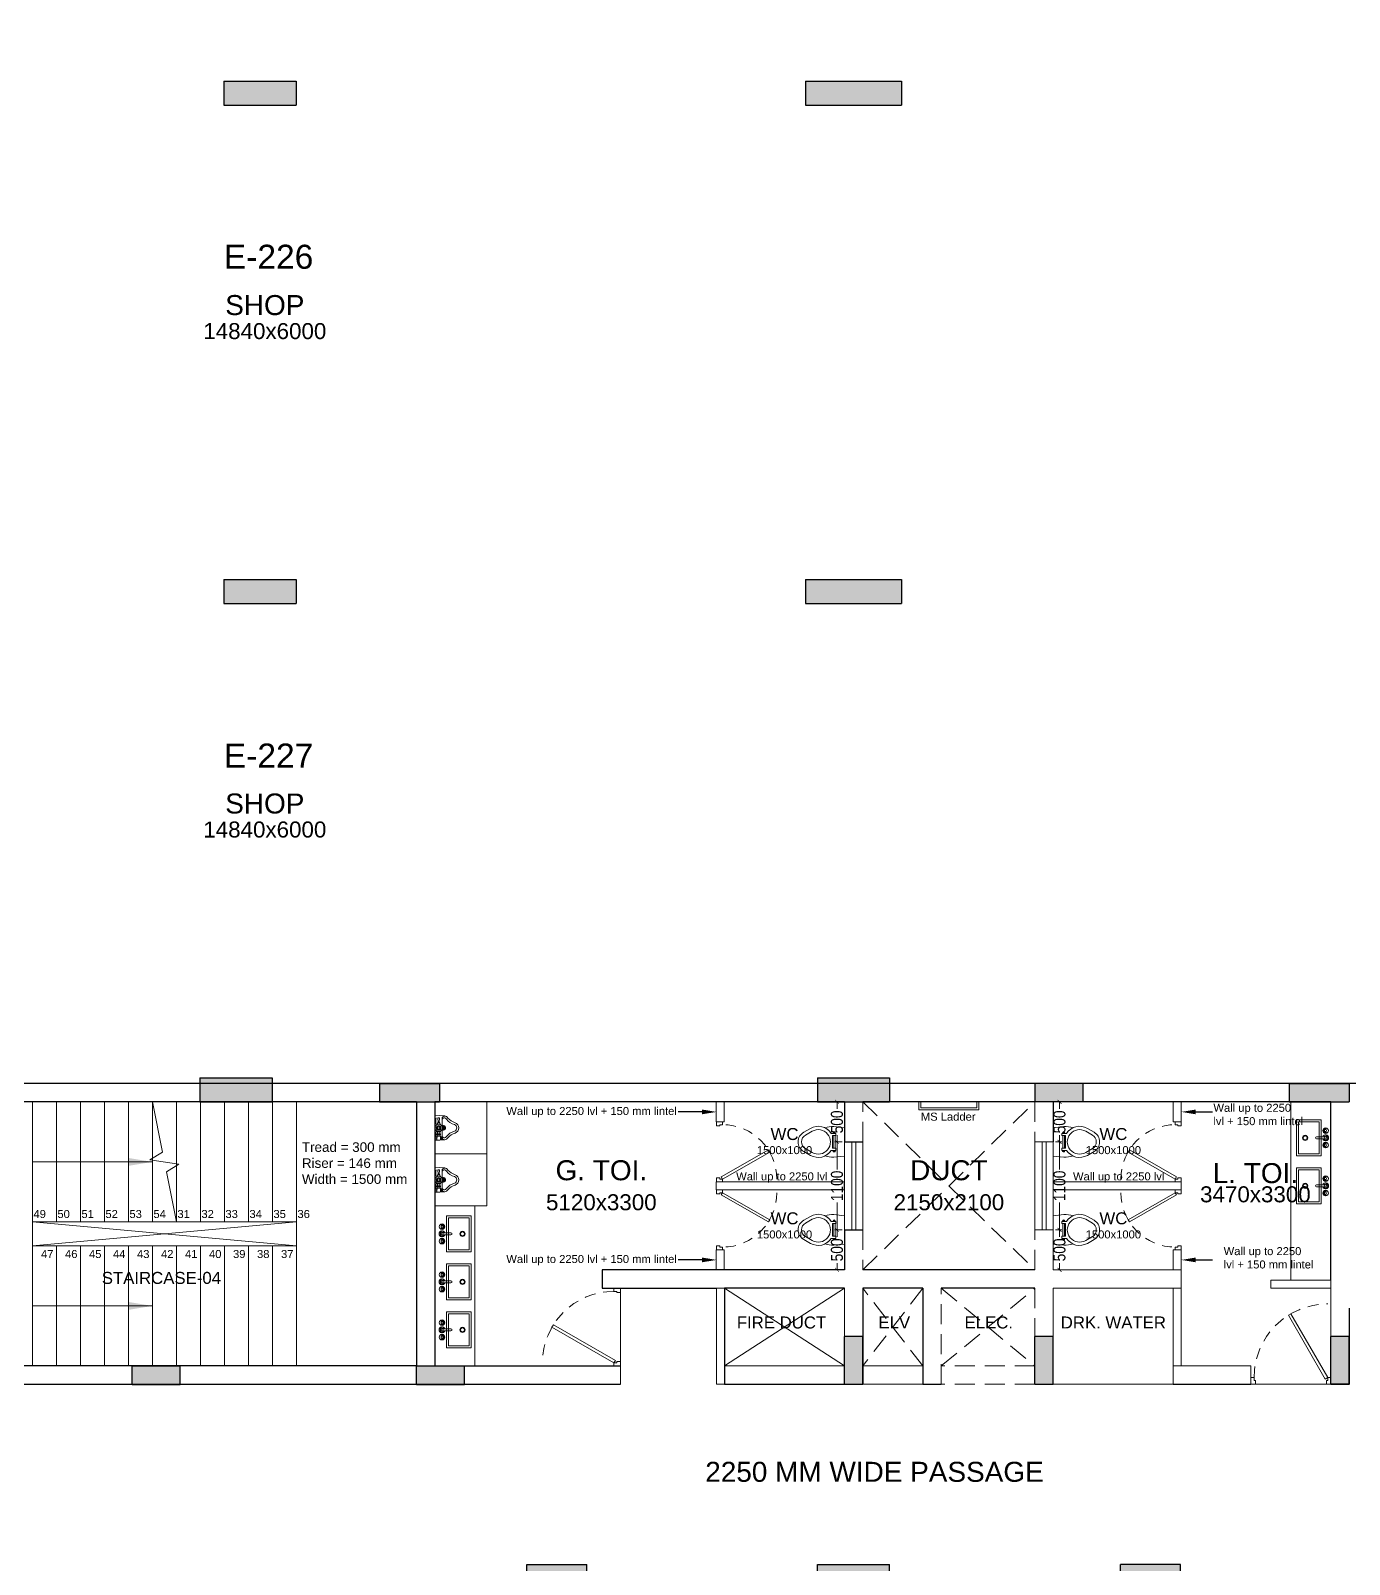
# Model space of a CAD drawing. Header units: metres. Extents: x 9819 to 10514, y 4405 to 4599.
# Drawn here: x 10277.01 to 10293.5, y 4458.23 to 4477.4 of the extents above; entities that cross this region are included whole.
import ezdxf
from ezdxf import colors
from ezdxf.entities.mleader import LeaderData, LeaderLine
from ezdxf.enums import TextEntityAlignment as Align
from ezdxf.math import Vec2, Vec3

# ---------------------------------------------------------------- set-up
doc = ezdxf.new("R2010")
doc.units = ezdxf.units.M
doc.header["$MEASUREMENT"] = 0
doc.header["$PDMODE"] = 35
doc.header["$PDSIZE"] = 0.3
doc.linetypes.add('DASHED2', pattern=[0.375, 0.25, -0.125])
doc.linetypes.add('HIDDEN', pattern=[0.375, 0.25, -0.125])
doc.layers.add('A_COL. NO', color=4, linetype='Continuous')
doc.layers.add('STRU. COL.', color=1, linetype='Continuous')
for name, color, linetype, lineweight in [('A_DIM (INT)', 8, 'Continuous', 5), ('A_DOOR-WIN', 23, 'Continuous', 9), ('A_DOTTED', 8, 'HIDDEN', 0), ('A_GLAZE', 140, 'Continuous', 5), ('A_MS', 15, 'Continuous', 9), ('A_PLUMBING FIXTURES', 8, 'Continuous', 15), ('A_SHOP NO.', 113, 'Continuous', 5), ('A_SILL 0.09', 9, 'Continuous', 9), ('A_SILL 0.25', 25, 'Continuous', 15), ('A_STAIRS', 21, 'Continuous', 9), ('A_TEXT', 7, 'Continuous', 5), ('A_WALL', 7, 'Continuous', 30), ('A_Wall Hatch', 8, 'Continuous', 5), ('Doorline', 251, 'DASHED2', 13)]:
    doc.layers.add(name, color=color, linetype=linetype, lineweight=lineweight)
doc.layers.get('A_COL. NO').off()
doc.styles.add('A', font='ARIALN.TTF')
doc.styles.get("Standard").update_dxf_attribs({"font": 'arial.ttf'})
doc.dimstyles.new('DIM IN MM', dxfattribs={"dimtxt": 0.18, "dimasz": 0.075, "dimexe": 0.05, "dimexo": 0.05, "dimgap": 0.05, "dimtad": 0, "dimdec": 0, "dimlfac": 1000, "dimzin": 3, "dimdsep": 46, "dimtxsty": 'A', "dimblk1": 'ARCHTICK', "dimblk2": 'ARCHTICK', "dimsah": 1, "dimcen": 0, "dimclrd": 256, "dimclre": 256, "dimclrt": 256, "dimadec": 0, "dimazin": 0, "dimtfac": 1, "dimtdec": 0, "dimtofl": 0, "dimtmove": 1, "dimatfit": 3, "dimfxl": 1, "dimtolj": 1, "dimtzin": 0, "dimlwd": -1, "dimlwe": -1, "dimarcsym": 0})
doc.dimstyles.new('DIM IN MM SMALL', dxfattribs={"dimtxt": 0.15, "dimasz": 0.05, "dimexe": 0.03, "dimexo": 0.03, "dimgap": 0.03, "dimtad": 0, "dimdec": 0, "dimlfac": 1000, "dimzin": 3, "dimdsep": 46, "dimtxsty": 'A', "dimblk": 'ARCHTICK', "dimcen": 0, "dimclrd": 256, "dimclre": 256, "dimclrt": 256, "dimadec": 0, "dimazin": 0, "dimtfac": 1, "dimtdec": 0, "dimtofl": 0, "dimtmove": 1, "dimatfit": 3, "dimfxl": 1, "dimtolj": 1, "dimtzin": 0, "dimlwd": -1, "dimlwe": -1, "dimarcsym": 0})

# ---------------------------------------------------------------- blocks, each defined once
blk = doc.blocks.new('Typical shops 2nd')
at = {"layer": 'A_TEXT'}
for s, height, p in [('SHOP', 0.25, (7.945, -2.855)), ('14840x6000', 0.2, (7.945, -3.155))]:
    blk.add_text(s, height=height, dxfattribs=at).set_placement(p, align=Align.CENTER)
blk = doc.blocks.new('_ARCHTICK')
at = {"color": 0, "linetype": 'ByBlock', "const_width": 0.15}
blk.add_lwpolyline([(-0.5, -0.5), (0.5, 0.5)], dxfattribs=at)
blk = doc.blocks.new('D-900')
at = {"layer": 'A_DOOR-WIN'}
for points in [[(0.45, 0.794), (0.035, 0.075), (0.063, 0.059), (0.478, 0.778)], [(0, 0.075), (0, 0), (0.05, 0), (0.05, 0.043), (0.035, 0.043), (0.035, 0.075)], [(0.9, 0.075), (0.9, 0), (0.85, 0), (0.85, 0.043), (0.865, 0.043), (0.865, 0.075)]]:
    blk.add_lwpolyline(points, close=True, dxfattribs=at)
at = {"layer": 'Doorline', "ltscale": 0.5}
blk.add_arc((0.035, 0.075), 0.83, 0, 90, dxfattribs=at)
blk = doc.blocks.new('6P-BAMBI-flat-18')
at = {"ltscale": 0.5}
for p, q in [((0, 0.143), (0, 0.159)), ((0, 0.159), (0.123, 0.149)), ((0, 0.143), (0, 0.117)), ((0, -0.159), (0, 0.117)), ((0.006, 0.147), (0.023, 0.147)), ((0.006, 0.147), (0.006, 0.113)), ((0.006, 0.113), (0.023, 0.113)), ((0.008, 0.13), (0.021, 0.13)), ((0.014, 0.113), (0.014, 0.059)), ((0.023, 0.15), (0.023, 0.11)), ((0.023, 0.15), (0.025, 0.15)), ((0.023, 0.11), (0.028, 0.11)), ((0.025, 0.15), (0.025, 0.11)), ((0.071, 0.088), (0.026, 0.088)), ((0.026, 0.074), (0.026, 0.088)), ((0.071, 0.074), (0.026, 0.074)), ((0.026, 0.05), (0.026, 0.041)), ((0.026, 0.05), (0.07, 0.05)), ((0.028, 0.12), (0.028, 0.103)), ((0.028, 0.088), (0.028, 0.103)), ((0.028, 0.103), (0.069, 0.103)), ((0.033, 0.05), (0.033, 0.074)), ((0.048, 0.076), (0.048, 0.086)), ((0.064, 0.05), (0.064, 0.074)), ((0.068, 0.088), (0.068, 0.103)), ((0.069, 0.12), (0.069, 0.103)), ((0.069, 0.11), (0.08, 0.11)), ((0.07, 0.05), (0.07, 0.041)), ((0.071, 0.15), (0.08, 0.15)), ((0.071, 0.15), (0.071, 0.11)), ((0.071, 0.074), (0.071, 0.088)), ((0.08, 0.15), (0.08, 0.11)), ((0.086, 0.148), (0.08, 0.149)), ((0.08, 0.147), (0.09, 0.147)), ((0.08, 0.113), (0.09, 0.113)), ((0.082, 0.13), (0.088, 0.13)), ((0.09, 0.147), (0.09, 0.113)), ((0.09, 0.021), (0.09, 0.116)), ((0, -0.159), (0.123, -0.149)), ((0.014, -0.115), (0.014, -0.059)), ((0.027, -0.042), (0.027, -0.045)), ((0.037, -0.045), (0.027, -0.045)), ((0.033, -0.045), (0.033, -0.063)), ((0.033, -0.063), (0.035, -0.065)), ((0.063, -0.063), (0.033, -0.063)), ((0.061, -0.065), (0.035, -0.065)), ((0.039, -0.126), (0.041, -0.069)), ((0.039, -0.126), (0.041, -0.128)), ((0.039, -0.126), (0.057, -0.126)), ((0.041, -0.069), (0.055, -0.069)), ((0.041, -0.128), (0.055, -0.128)), ((0.057, -0.126), (0.055, -0.069)), ((0.057, -0.126), (0.055, -0.128)), ((0.059, -0.045), (0.069, -0.045)), ((0.063, -0.063), (0.061, -0.065)), ((0.063, -0.045), (0.063, -0.063)), ((0.069, -0.042), (0.069, -0.045)), ((0.09, -0.116), (0.09, -0.021))]:
    blk.add_line(p, q, dxfattribs=at)
blk.add_lwpolyline([(0.032, -0.009), (0.048, -0.018), (0.064, -0.009), (0.064, 0.009), (0.048, 0.018), (0.032, 0.009)], close=True)
for centre, radius in [((0.048, 0), 0.0469), ((0.048, 0), 0.03), ((0.048, 0), 0.029), ((0.048, 0), 0.019), ((0.048, 0), 0.016), ((0.105, 0.018), 0.004), ((0.105, 0), 0.004), ((0.118, 0.013), 0.004), ((0.123, 0), 0.004), ((0.105, -0.018), 0.004), ((0.118, -0.013), 0.004)]:
    blk.add_circle(centre, radius, dxfattribs=at)
for centre, radius, start, end in [((0.028, 0.138), 0.0223, 157.5879, 202.4121), ((0.028, 0.121), 0.0223, 157.5879, 202.4121), ((0.028, 0.059), 0.014, 180, 261.7868), ((0.001, 0.138), 0.0223, 337.5879, 22.4121), ((0.001, 0.121), 0.0223, 337.5879, 22.4121), ((0.048, 0.103), 0.0519, 63.7158, 116.2842), ((0.037, 0.059), 0.0295, 67.5879, 112.4121), ((0.037, 0.103), 0.0295, 247.5879, 292.4121), ((0.043, 0.02), 0.0304, 97.8129, 124.2621), ((0.059, 0.059), 0.0295, 67.5879, 112.4121), ((0.059, 0.103), 0.0295, 247.5879, 292.4121), ((0.053, 0.02), 0.0304, 55.7379, 82.1871), ((0.102, 0.138), 0.0223, 157.5879, 202.4121), ((0.102, 0.121), 0.0223, 157.5879, 202.4121), ((0.159, 0.11), 0.0773, 171.3259, 171.3813), ((0.068, 0.138), 0.0223, 337.5879, 22.4121), ((0.068, 0.121), 0.0223, 337.5879, 22.4121), ((0.124, 0.115), 0.0341, 91.4853, 177.6343), ((0.1, 0.119), 0.0185, 116.9779, 124.4727), ((0.119, 0.095), 0.0293, 29.0945, 168.479), ((0.105, 0), 0.03, 240, 120), ((0.105, 0), 0.025, 233.1301, 126.8699), ((0.092, 0.013), 0.004, 295.9057, 96.1735), ((0.118, 0.095), 0.0538, 31.6584, 84.8116), ((0.295, 0.223), 0.189, 217.0065, 254.7999), ((0.297, 0.227), 0.168, 217.9141, 254.9362), ((0.232, 0), 0.043, 0, 71.887), ((0.232, 0), 0.068, 0, 71.887), ((0.028, -0.059), 0.014, 94.096, 180), ((0.022, -0.115), 0.008, 180, 270), ((0.038, -0.018), 0.0275, 247.5879, 267.8858), ((0.046, -0.064), 0.00754, 193.7683, 230.2425), ((0.05, -0.064), 0.00754, 309.7575, 346.2317), ((0.059, -0.018), 0.0275, 272.1142, 292.4121), ((0.119, -0.095), 0.0293, 191.521, 330.9055), ((0.124, -0.115), 0.0341, 182.3657, 268.5147), ((0.092, -0.013), 0.004, 263.8265, 64.0943), ((0.118, -0.095), 0.0538, 275.1884, 328.3416), ((0.295, -0.223), 0.189, 105.2001, 142.9935), ((0.297, -0.227), 0.168, 105.0638, 142.0859), ((0.232, 0), 0.043, 288.113, 0), ((0.232, 0), 0.068, 288.113, 0)]:
    blk.add_arc(centre, radius, start, end, dxfattribs=at)
blk = doc.blocks.new('S7-flat-32')
at = {"ltscale": 0.5}
for p, q in [((5388.851, -19005.32), (5388.851, -19004.87)), ((5388.851, -19004.87), (5389.16, -19004.87)), ((5388.851, -19005.32), (5388.851, -19004.87)), ((5388.851, -19004.87), (5389.16, -19004.87)), ((5388.876, -19005.295), (5388.876, -19004.895)), ((5388.876, -19004.895), (5389.135, -19004.895)), ((5388.876, -19005.295), (5388.876, -19004.895)), ((5388.876, -19004.895), (5389.135, -19004.895)), ((5389.135, -19004.895), (5389.135, -19005.295)), ((5389.135, -19004.895), (5389.135, -19005.295)), ((5389.16, -19004.87), (5389.16, -19005.32)), ((5389.16, -19004.87), (5389.16, -19005.32)), ((5389.194, -19005.083), (5389.103, -19005.083)), ((5389.194, -19005.083), (5389.103, -19005.083)), ((5389.103, -19005.108), (5389.194, -19005.108)), ((5389.103, -19005.108), (5389.194, -19005.108)), ((5389.203, -19005.001), (5389.196, -19005.001)), ((5389.203, -19005.001), (5389.196, -19005.001)), ((5389.203, -19005.008), (5389.196, -19005.008)), ((5389.203, -19005.008), (5389.196, -19005.008)), ((5389.212, -19004.993), (5389.212, -19004.986)), ((5389.212, -19004.993), (5389.212, -19004.986)), ((5389.212, -19005.017), (5389.212, -19005.023)), ((5389.212, -19005.017), (5389.212, -19005.023)), ((5389.218, -19004.992), (5389.218, -19004.986)), ((5389.218, -19004.992), (5389.218, -19004.986)), ((5389.218, -19005.016), (5389.218, -19005.023)), ((5389.218, -19005.016), (5389.218, -19005.023)), ((5389.16, -19005.32), (5388.851, -19005.32)), ((5389.16, -19005.32), (5388.851, -19005.32)), ((5389.135, -19005.295), (5388.876, -19005.295)), ((5389.135, -19005.295), (5388.876, -19005.295)), ((5389.203, -19005.183), (5389.196, -19005.183)), ((5389.203, -19005.183), (5389.196, -19005.183)), ((5389.203, -19005.189), (5389.196, -19005.189)), ((5389.203, -19005.189), (5389.196, -19005.189)), ((5389.212, -19005.174), (5389.212, -19005.167)), ((5389.212, -19005.174), (5389.212, -19005.167)), ((5389.212, -19005.198), (5389.212, -19005.205)), ((5389.212, -19005.198), (5389.212, -19005.205)), ((5389.218, -19005.174), (5389.218, -19005.167)), ((5389.218, -19005.174), (5389.218, -19005.167)), ((5389.218, -19005.198), (5389.218, -19005.205)), ((5389.218, -19005.198), (5389.218, -19005.205))]:
    blk.add_line(p, q, dxfattribs=at)
for centre, radius in [((5388.959, -19005.095), 0.0326), ((5388.959, -19005.095), 0.0326), ((5388.959, -19005.095), 0.025), ((5388.959, -19005.095), 0.025), ((5389.215, -19005.005), 0.0344), ((5389.215, -19005.005), 0.0344), ((5389.19, -19005.005), 0.00699), ((5389.19, -19005.005), 0.00699), ((5389.215, -19005.005), 0.0125), ((5389.215, -19005.005), 0.0125), ((5389.215, -19005.095), 0.0125), ((5389.215, -19005.095), 0.0125), ((5389.215, -19004.98), 0.00699), ((5389.215, -19004.98), 0.00699), ((5389.215, -19005.03), 0.00699), ((5389.215, -19005.03), 0.00699), ((5389.215, -19005.186), 0.0344), ((5389.215, -19005.186), 0.0344), ((5389.19, -19005.186), 0.00699), ((5389.19, -19005.186), 0.00699), ((5389.215, -19005.186), 0.0125), ((5389.215, -19005.186), 0.0125), ((5389.215, -19005.161), 0.00699), ((5389.215, -19005.161), 0.00699), ((5389.215, -19005.211), 0.00699), ((5389.215, -19005.211), 0.00699)]:
    blk.add_circle(centre, radius, dxfattribs=at)
for centre, radius, start, end in [((5389.103, -19005.095), 0.0125, 90, 270), ((5389.103, -19005.095), 0.0125, 90, 270), ((5389.215, -19005.095), 0.0375, 199.6514, 160.3603), ((5389.215, -19005.095), 0.0375, 199.6514, 160.3603), ((5389.215, -19005.005), 0.025, 106.2342, 163.9047), ((5389.215, -19005.005), 0.025, 106.2342, 163.9047), ((5389.215, -19005.005), 0.025, 196.12, 254.0884), ((5389.215, -19005.005), 0.025, 196.12, 254.0884), ((5389.215, -19005.095), 0.025, 210.3431, 149.7554), ((5389.215, -19005.095), 0.025, 210.3431, 149.7554), ((5389.215, -19005.186), 0.025, 106.4413, 164.0789), ((5389.215, -19005.186), 0.025, 106.4413, 164.0789), ((5389.215, -19005.186), 0.025, 195.2407, 254.2093), ((5389.215, -19005.186), 0.025, 195.2407, 254.2093)]:
    blk.add_arc(centre, radius, start, end, dxfattribs=at)
blk = doc.blocks.new('D 750')
at = {"layer": 'A_DOOR-WIN'}
for points in [[(-0.372, 0.665), (-0.035, 0.075), (-0.063, 0.059), (-0.4, 0.649)], [(-0.75, 0.075), (-0.75, 0), (-0.7, 0), (-0.7, 0.043), (-0.715, 0.043), (-0.715, 0.075)], [(0, 0.075), (0, 0), (-0.05, 0), (-0.05, 0.043), (-0.035, 0.043), (-0.035, 0.075)]]:
    blk.add_lwpolyline(points, close=True, dxfattribs=at)
at = {"layer": 'Doorline', "ltscale": 0.5}
blk.add_arc((-0.035, 0.075), 0.68, 90, 180, dxfattribs=at)
blk = doc.blocks.new('S6-flat-17')
for points in [[(-5389.254, -19005.94), (-5389.254, -19006.294), (-5389.12, -19006.308, 0.073039), (-5389.008, -19006.292, -0.137864), (-5389.088, -19006.223), (-5389.114, -19006.223), (-5389.114, -19006.228), (-5389.111, -19006.228, -1), (-5389.139, -19006.228), (-5389.136, -19006.228), (-5389.136, -19006.223), (-5389.147, -19006.223), (-5389.147, -19006.195), (-5389.136, -19006.195), (-5389.136, -19006.038), (-5389.147, -19006.038), (-5389.147, -19006.01), (-5389.136, -19006.01), (-5389.136, -19006.004), (-5389.139, -19006.004, -1), (-5389.111, -19006.004), (-5389.114, -19006.004), (-5389.114, -19006.01), (-5389.088, -19006.01, -0.137864), (-5389.008, -19005.941, 0.073039), (-5389.12, -19005.924)], [(-5389.088, -19006.01), (-5389.147, -19006.01), (-5389.147, -19006.038), (-5389.103, -19006.038), (-5389.103, -19006.195), (-5389.147, -19006.195), (-5389.147, -19006.223), (-5389.088, -19006.223, 0.397822), (-5388.828, -19006.285), (-5388.744, -19006.237, 0.57735), (-5388.744, -19005.996), (-5388.828, -19005.948, 0.397822)], [(-5389.139, -19006.004), (-5389.136, -19006.004), (-5389.111, -19006.004, 1)], [(-5388.849, -19006.249), (-5388.765, -19006.201, 0.57735), (-5388.765, -19006.032), (-5388.849, -19005.984, 1.732051)], [(-5389.139, -19006.228, 1), (-5389.111, -19006.228), (-5389.114, -19006.228)]]:
    blk.add_lwpolyline(points, format="xyb", close=True)
blk.add_lwpolyline([(-5389.136, -19006.038), (-5389.136, -19006.195), (-5389.114, -19006.195), (-5389.114, -19006.038)], close=True)
blk = doc.blocks.new('*D4060')
at = {"layer": 'A_DIM (INT)', "transparency": 16777216}
for p, q in [((10287.156, 4464.013), (10287.063, 4464.013)), ((10287.093, 4464.013), (10287.093, 4463.928)), ((10287.093, 4463.513), (10287.093, 4463.597)), ((10287.156, 4463.513), (10287.063, 4463.513))]:
    blk.add_line(p, q, dxfattribs=at)
at = {"layer": 'Defpoints', "color": 0, "transparency": 16777216}
for p in [(10287.186, 4464.013), (10287.093, 4463.513), (10287.186, 4463.513)]:
    blk.add_point(p, dxfattribs=at)
at = {"layer": 'A_DIM (INT)', "transparency": 16777216, "xscale": 0.05, "yscale": 0.05, "zscale": 0.05}
for p, rotation in [((10287.093, 4464.013), 90), ((10287.093, 4463.513), 270)]:
    blk.add_blockref('_ARCHTICK', p, dxfattribs=dict(at, rotation=rotation))
at = {"layer": 'A_DIM (INT)', "transparency": 16777216, "insert": (10287.093, 4463.763), "char_height": 0.15, "attachment_point": 5, "rotation": 90, "style": 'A'}
blk.add_mtext('\\A1;500', dxfattribs=at)
blk = doc.blocks.new('*D4061')
at = {"layer": 'A_DIM (INT)', "transparency": 16777216}
for p, q in [((10287.156, 4462.413), (10287.063, 4462.413)), ((10287.093, 4462.413), (10287.093, 4462.328)), ((10287.156, 4461.913), (10287.063, 4461.913)), ((10287.093, 4461.913), (10287.093, 4461.997))]:
    blk.add_line(p, q, dxfattribs=at)
at = {"layer": 'Defpoints', "color": 0, "transparency": 16777216}
for p in [(10287.093, 4462.413), (10287.186, 4462.413), (10287.186, 4461.913)]:
    blk.add_point(p, dxfattribs=at)
at = {"layer": 'A_DIM (INT)', "transparency": 16777216, "xscale": 0.05, "yscale": 0.05, "zscale": 0.05}
for p, rotation in [((10287.093, 4462.413), 90), ((10287.093, 4461.913), 270)]:
    blk.add_blockref('_ARCHTICK', p, dxfattribs=dict(at, rotation=rotation))
at = {"layer": 'A_DIM (INT)', "transparency": 16777216, "insert": (10287.093, 4462.163), "char_height": 0.15, "attachment_point": 5, "rotation": 90, "style": 'A'}
blk.add_mtext('\\A1;500', dxfattribs=at)
blk = doc.blocks.new('*D4062')
at = {"layer": 'A_DIM (INT)', "transparency": 16777216}
for p, q in [((10289.826, 4462.413), (10289.904, 4462.413)), ((10289.874, 4462.413), (10289.874, 4462.328)), ((10289.826, 4461.913), (10289.904, 4461.913)), ((10289.874, 4461.913), (10289.874, 4461.997))]:
    blk.add_line(p, q, dxfattribs=at)
at = {"layer": 'Defpoints', "color": 0, "transparency": 16777216}
for p in [(10289.796, 4462.413), (10289.874, 4462.413), (10289.796, 4461.913)]:
    blk.add_point(p, dxfattribs=at)
at = {"layer": 'A_DIM (INT)', "transparency": 16777216, "xscale": 0.05, "yscale": 0.05, "zscale": 0.05}
for p, rotation in [((10289.874, 4462.413), 90), ((10289.874, 4461.913), 270)]:
    blk.add_blockref('_ARCHTICK', p, dxfattribs=dict(at, rotation=rotation))
at = {"layer": 'A_DIM (INT)', "transparency": 16777216, "insert": (10289.874, 4462.163), "char_height": 0.15, "attachment_point": 5, "rotation": 90, "style": 'A'}
blk.add_mtext('\\A1;500', dxfattribs=at)
blk = doc.blocks.new('*D4063')
at = {"layer": 'A_DIM (INT)', "transparency": 16777216}
for p, q in [((10289.826, 4464.013), (10289.904, 4464.013)), ((10289.874, 4464.013), (10289.874, 4463.928)), ((10289.874, 4463.513), (10289.874, 4463.597)), ((10289.826, 4463.513), (10289.904, 4463.513))]:
    blk.add_line(p, q, dxfattribs=at)
at = {"layer": 'Defpoints', "color": 0, "transparency": 16777216}
for p in [(10289.796, 4464.013), (10289.796, 4463.513), (10289.874, 4463.513)]:
    blk.add_point(p, dxfattribs=at)
at = {"layer": 'A_DIM (INT)', "transparency": 16777216, "xscale": 0.05, "yscale": 0.05, "zscale": 0.05}
for p, rotation in [((10289.874, 4464.013), 90), ((10289.874, 4463.513), 270)]:
    blk.add_blockref('_ARCHTICK', p, dxfattribs=dict(at, rotation=rotation))
at = {"layer": 'A_DIM (INT)', "transparency": 16777216, "insert": (10289.874, 4463.763), "char_height": 0.15, "attachment_point": 5, "rotation": 90, "style": 'A'}
blk.add_mtext('\\A1;500', dxfattribs=at)
blk = doc.blocks.new('*D4064')
at = {"layer": 'A_DIM (INT)', "transparency": 16777216}
for p, q in [((10289.826, 4463.513), (10289.904, 4463.513)), ((10289.874, 4463.513), (10289.874, 4463.17)), ((10289.874, 4462.413), (10289.874, 4462.755)), ((10289.826, 4462.413), (10289.904, 4462.413))]:
    blk.add_line(p, q, dxfattribs=at)
at = {"layer": 'Defpoints', "color": 0, "transparency": 16777216}
for p in [(10289.796, 4463.513), (10289.796, 4462.413), (10289.874, 4462.413)]:
    blk.add_point(p, dxfattribs=at)
at = {"layer": 'A_DIM (INT)', "transparency": 16777216, "xscale": 0.05, "yscale": 0.05, "zscale": 0.05}
for p, rotation in [((10289.874, 4463.513), 90), ((10289.874, 4462.413), 270)]:
    blk.add_blockref('_ARCHTICK', p, dxfattribs=dict(at, rotation=rotation))
at = {"layer": 'A_DIM (INT)', "transparency": 16777216, "insert": (10289.874, 4462.963), "char_height": 0.15, "attachment_point": 5, "rotation": 90, "style": 'A'}
blk.add_mtext('\\A1;1100', dxfattribs=at)
blk = doc.blocks.new('*D4065')
at = {"layer": 'A_DIM (INT)', "transparency": 16777216}
for p, q in [((10287.156, 4463.513), (10287.063, 4463.513)), ((10287.093, 4463.513), (10287.093, 4463.17)), ((10287.093, 4462.413), (10287.093, 4462.755)), ((10287.156, 4462.413), (10287.063, 4462.413))]:
    blk.add_line(p, q, dxfattribs=at)
at = {"layer": 'Defpoints', "color": 0, "transparency": 16777216}
for p in [(10287.093, 4463.513), (10287.186, 4463.513), (10287.186, 4462.413)]:
    blk.add_point(p, dxfattribs=at)
at = {"layer": 'A_DIM (INT)', "transparency": 16777216, "xscale": 0.05, "yscale": 0.05, "zscale": 0.05}
for p, rotation in [((10287.093, 4463.513), 90), ((10287.093, 4462.413), 270)]:
    blk.add_blockref('_ARCHTICK', p, dxfattribs=dict(at, rotation=rotation))
at = {"layer": 'A_DIM (INT)', "transparency": 16777216, "insert": (10287.093, 4462.963), "char_height": 0.15, "attachment_point": 5, "rotation": 90, "style": 'A'}
blk.add_mtext('\\A1;1100', dxfattribs=at)
blk = doc.blocks.new('col')
at = {"linetype": 'Continuous'}
blk.add_hatch(color=256, dxfattribs=at).paths.add_polyline_path([(0, 0), (1, 0), (1, 1), (0, 1), (0, 0)])
at = {"linetype": 'Continuous', "lineweight": 25}
for p, q in [((0, 1), (1, 1)), ((0, 1), (0, 0)), ((1, 1), (1, 0)), ((0, 0), (1, 0))]:
    blk.add_line(p, q, dxfattribs=at)
blk = doc.blocks.new('WING-E REVISED COLU.')
at = {"layer": 'STRU. COL.', "zscale": 0.23}
for p, xscale, yscale in [((5459.51, -8854.626), 0.9, 0.3), ((5466.78, -8854.626), 1.2, 0.3), ((5459.51, -8860.856), 0.9, 0.3), ((5466.78, -8860.856), 1.2, 0.3), ((5459.21, -8867.086), 0.9, 0.3), ((5461.455, -8867.086), 0.75, 0.23), ((5466.93, -8867.086), 0.9, 0.3), ((5470.245, -8867.086), -0.6, 0.23)]:
    blk.add_blockref('col', p, dxfattribs=dict(at, xscale=xscale, yscale=yscale))
for p, xscale, yscale, rotation in [((5473.575, -8866.856), -0.2300000000000001, 0.7500000000000002, 90), ((5467.265, -8870.616), -0.6, 0.23, 270), ((5469.645, -8870.616), -0.6, 0.23, 270), ((5473.345, -8870.616), -0.6, 0.23, 270), ((5458.363, -8870.386), -0.6, 0.23, 180), ((5461.915, -8870.386), -0.6, 0.23, 180), ((5463.295, -8872.866), -0.75, 0.23, 180), ((5466.93, -8872.866), -0.9, 0.3, 180), ((5471.465, -8872.866), 0.75, 0.23, 180)]:
    blk.add_blockref('col', p, dxfattribs=dict(at, xscale=xscale, yscale=yscale, rotation=rotation))
blk = doc.blocks.new('A$C71813cf5')
at = {"transparency": 33554493}
h = blk.add_hatch(color=256, dxfattribs=at)
h.dxf.hatch_style = 1
h.paths.add_polyline_path([(2.3, 2.3), (-32.21, 2.3), (-32.21, -76.61), (2.3, -76.61)])
h.paths.add_polyline_path([(2, 2), (-31.91, 2), (-31.91, -76.31), (2, -76.31)], flags=16)

msp = doc.modelspace()

# ---------------------------------------------------------------- linework, layer by layer
at = {"layer": 'A_DOTTED'}
for p, q in [((10288.1664, 4461.6828), (10287.4164, 4460.7128)), ((10288.1664, 4460.7128), (10287.4164, 4461.6828))]:
    msp.add_line(p, q, dxfattribs=at)
at = {"layer": 'A_DOTTED', "linetype": 'Continuous'}
for points in [[(10280.3364, 4460.7128), (10280.3364, 4462.2128), (10277.0364, 4462.5128), (10277.0364, 4464.0128)], [(10277.0364, 4460.7128), (10277.0364, 4462.2128), (10280.3364, 4462.5128), (10280.3364, 4464.0128)]]:
    msp.add_lwpolyline(points, dxfattribs=at)
at = {"layer": 'A_DOTTED'}
for points in [[(10287.4164, 4462.4128), (10287.4164, 4461.9128), (10289.5664, 4464.0128), (10289.5664, 4463.5128)], [(10287.4164, 4463.5128), (10287.4164, 4464.0128), (10289.5664, 4461.9128), (10289.5664, 4462.4128)]]:
    msp.add_lwpolyline(points, dxfattribs=at)
msp.add_lwpolyline([(10289.5664, 4460.4828), (10288.3964, 4460.4828), (10288.3964, 4461.6828), (10289.5664, 4460.7128), (10288.3964, 4460.7128), (10289.5664, 4461.6828)], close=True, dxfattribs=at)
at = {"layer": 'A_GLAZE'}
for p, q in [((10287.2764, 4462.4128), (10287.2764, 4463.5128)), ((10287.3264, 4462.4128), (10287.3264, 4463.5128)), ((10289.6564, 4462.4128), (10289.6564, 4463.5128)), ((10289.7064, 4462.4128), (10289.7064, 4463.5128))]:
    msp.add_line(p, q, dxfattribs=at)
at = {"layer": 'A_MS'}
msp.add_lwpolyline([(10288.1414, 4464.0128), (10288.1414, 4463.9378), (10288.8414, 4463.9378), (10288.8414, 4464.0128), (10288.8664, 4464.0128), (10288.8664, 4463.9128), (10288.1164, 4463.9128), (10288.1164, 4464.0128)], close=True, dxfattribs=at)
at = {"layer": 'A_PLUMBING FIXTURES', "ltscale": 0.5}
msp.add_line((10292.7664, 4464.0128), (10292.7664, 4461.7828), dxfattribs=at)
at = {"layer": 'A_PLUMBING FIXTURES'}
msp.add_line((10282.5664, 4462.7128), (10282.5664, 4460.7128), dxfattribs=at)
for points in [[(10282.0664, 4464.0128), (10282.7164, 4464.0128), (10282.7164, 4463.3628), (10282.0664, 4463.3628)], [(10282.0664, 4463.3628), (10282.7164, 4463.3628), (10282.7164, 4462.7128), (10282.0664, 4462.7128)]]:
    msp.add_lwpolyline(points, close=True, dxfattribs=at)
at = {"layer": 'A_SILL 0.09'}
for p, q in [((10287.1864, 4463.5128), (10287.1864, 4462.4128)), ((10287.4164, 4462.4128), (10287.4164, 4463.5128)), ((10287.4164, 4460.7128), (10288.1664, 4460.7128)), ((10287.4164, 4460.4828), (10288.1664, 4460.4828))]:
    msp.add_line(p, q, dxfattribs=at)
for points in [[(10284.3864, 4460.4828), (10284.3864, 4460.7128), (10284.3864, 4461.6828)], [(10291.3964, 4460.7128), (10292.2664, 4460.7128), (10292.2664, 4460.4828), (10293.2664, 4460.4828), (10293.2664, 4461.6828)]]:
    msp.add_lwpolyline(points, dxfattribs=at)
at = {"layer": 'A_STAIRS'}
for p, q in [((10277.3364, 4462.5128), (10277.3364, 4464.0128)), ((10277.6364, 4462.5128), (10277.6364, 4464.0128)), ((10277.9364, 4462.5128), (10277.9364, 4464.0128)), ((10278.2364, 4462.5128), (10278.2364, 4464.0128)), ((10279.1364, 4462.5128), (10279.1364, 4464.0128)), ((10279.4364, 4462.5128), (10279.4364, 4464.0128)), ((10279.7364, 4462.5128), (10279.7364, 4464.0128)), ((10280.0364, 4462.5128), (10280.0364, 4464.0128)), ((10277.3364, 4462.2128), (10277.3364, 4460.7128)), ((10277.6364, 4462.2128), (10277.6364, 4460.7128)), ((10277.9364, 4462.2128), (10277.9364, 4460.7128)), ((10278.2364, 4462.2128), (10278.2364, 4460.7128)), ((10278.5364, 4462.2128), (10278.5364, 4460.7128)), ((10278.8364, 4462.2128), (10278.8364, 4460.7128)), ((10279.1364, 4462.2128), (10279.1364, 4460.7128)), ((10279.4364, 4462.2128), (10279.4364, 4460.7128)), ((10279.7364, 4462.2128), (10279.7364, 4460.7128)), ((10280.0364, 4462.2128), (10280.0364, 4460.7128))]:
    msp.add_line(p, q, dxfattribs=at)
at = {"layer": 'A_STAIRS', "linetype": 'Continuous'}
msp.add_lwpolyline([(10278.8364, 4464.0128), (10278.8364, 4462.5128), (10278.711, 4463.1402), (10278.8671, 4463.2352), (10278.5058, 4463.2904), (10278.6619, 4463.3854), (10278.5364, 4464.0128), (10278.5364, 4462.5128)], dxfattribs=at)
at = {"layer": 'A_STAIRS'}
msp.add_lwpolyline([(10277.0364, 4462.5128), (10280.3364, 4462.5128), (10280.3364, 4462.2128), (10277.0364, 4462.2128)], close=True, dxfattribs=at)
at = {"layer": 'A_WALL'}
for p, q in [((10302.0264, 4464.2428), (10272.5764, 4464.2428)), ((10281.8364, 4464.0128), (10281.8364, 4460.7128)), ((10287.1864, 4464.0128), (10282.0664, 4464.0128)), ((10282.0664, 4464.0128), (10282.0664, 4460.7128)), ((10287.1864, 4464.0128), (10287.1864, 4463.5128)), ((10289.5664, 4464.0128), (10287.4164, 4464.0128)), ((10287.1864, 4463.5128), (10287.4164, 4463.5128)), ((10287.1864, 4462.4128), (10287.4164, 4462.4128)), ((10289.5664, 4461.9128), (10287.4164, 4461.9128)), ((10288.1664, 4461.6828), (10287.4164, 4461.6828)), ((10287.4164, 4461.6828), (10287.4164, 4460.4828)), ((10288.1664, 4461.6828), (10288.1664, 4460.4828)), ((10289.5664, 4461.6828), (10288.3964, 4461.6828)), ((10282.0664, 4460.7128), (10284.3864, 4460.7128)), ((10288.1664, 4460.4828), (10288.3964, 4460.4828)), ((10289.5664, 4460.4828), (10289.7964, 4460.4828)), ((10291.2964, 4460.4828), (10292.2664, 4460.4828))]:
    msp.add_line(p, q, dxfattribs=at)
for points in [[(10281.8364, 4464.0128), (10275.3064, 4464.0128), (10275.3064, 4460.4828), (10274.4264, 4460.4828)], [(10293.2664, 4461.7828), (10293.2664, 4464.0128), (10289.7964, 4464.0128), (10289.7964, 4463.5128)], [(10287.1864, 4462.4128), (10287.1864, 4461.9128), (10284.1564, 4461.9128), (10284.1564, 4461.6828), (10285.5864, 4461.6828)], [(10287.1864, 4461.6828), (10285.6864, 4461.6828), (10285.6864, 4460.4828), (10287.1864, 4460.4828)], [(10293.4964, 4461.4328), (10293.4964, 4460.4828), (10293.2664, 4460.4828)], [(10281.8364, 4460.7128), (10276.5064, 4460.7128), (10276.5064, 4460.4828), (10284.3864, 4460.4828)]]:
    msp.add_lwpolyline(points, dxfattribs=at)
at = {"layer": 'A_WALL', "lineweight": 20}
for points in [[(10285.584, 4463.7628), (10285.584, 4464.0128), (10285.684, 4464.0128), (10285.684, 4463.7628)], [(10291.394, 4463.7628), (10291.394, 4464.0128), (10291.294, 4464.0128), (10291.294, 4463.7628)], [(10287.184, 4463.0128), (10287.184, 4462.9128), (10285.584, 4462.9128), (10285.584, 4463.0128)], [(10289.794, 4463.0128), (10289.794, 4462.9128), (10291.394, 4462.9128), (10291.394, 4463.0128)], [(10285.584, 4462.1628), (10285.584, 4461.9128), (10285.684, 4461.9128), (10285.684, 4462.1628)], [(10291.394, 4462.1628), (10291.394, 4461.9128), (10291.294, 4461.9128), (10291.294, 4462.1628)]]:
    msp.add_lwpolyline(points, close=True, dxfattribs=at)
at = {"layer": 'A_Wall Hatch'}
for points in [[(10289.7964, 4462.4128), (10289.5664, 4462.4128), (10289.5664, 4463.5128), (10289.7964, 4463.5128), (10289.7964, 4462.4128), (10289.7964, 4461.9128), (10291.3964, 4461.9128), (10291.3964, 4460.7128), (10291.2964, 4460.7128)], [(10285.6864, 4460.4828), (10285.5864, 4460.4828), (10285.5864, 4461.6828), (10285.6864, 4461.6828), (10287.1864, 4460.7128), (10285.6864, 4460.7128), (10287.1864, 4461.6828), (10287.1864, 4460.4828), (10287.4164, 4460.4828)], [(10291.2964, 4461.6828), (10289.7964, 4461.6828), (10289.7964, 4460.4828), (10291.2964, 4460.4828), (10291.2964, 4461.6828), (10291.3964, 4461.6828)]]:
    msp.add_lwpolyline(points, dxfattribs=at)
msp.add_lwpolyline([(10292.5164, 4461.6828), (10293.2664, 4461.6828), (10293.2664, 4461.7828), (10292.5164, 4461.7828)], close=True, dxfattribs=at)

# ---------------------------------------------------------------- block references
at = {"layer": 'A_COL. NO'}
msp.add_blockref('WING-E REVISED COLU.', (4819.9212, 13331.0986), dxfattribs=at)
at = {"layer": 'A_DOOR-WIN'}
for p, rotation in [((10285.5864, 4463.0128), 270), ((10291.3964, 4462.9128), 90.00000000000001)]:
    msp.add_blockref('D 750', p, dxfattribs=dict(at, rotation=rotation))
at = {"layer": 'A_DOOR-WIN', "xscale": -1}
for p, rotation in [((10291.3964, 4463.0128), 90), ((10285.5864, 4462.9128), 270)]:
    msp.add_blockref('D 750', p, dxfattribs=dict(at, rotation=rotation))
at = {"layer": 'A_DOOR-WIN'}
for p, xscale, yscale, zscale, rotation in [((10284.3864, 4460.7128), 1.077777777727252, 1.077777777727252, 1.077777777727252, 90), ((10293.2664, 4460.4828), -1.111111111037728, 1.111111111037728, 1.111111111037728, 359.9999999994346)]:
    msp.add_blockref('D-900', p, dxfattribs=dict(at, xscale=xscale, yscale=yscale, zscale=zscale, rotation=rotation))
at = {"layer": 'A_PLUMBING FIXTURES', "ltscale": 0.5, "xscale": -1}
for name, p, rotation in [('6P-BAMBI-flat-18', (10282.0664, 4463.6878), 180.0006327044504), ('S7-flat-32', (4904.4047, -14541.6513), 180.0012654086738), ('S6-flat-17', (4897.7229, 23469.5703), 0.0006327044501919231), ('6P-BAMBI-flat-18', (10282.0664, 4463.0378), 180.0006327044504), ('S7-flat-32', (4904.4047, -14542.2513), 180.0012654086738), ('S7-flat-32', (15670.9514, 23467.577), 0.001265408673765123), ('S6-flat-17', (4897.7229, 23468.4703), 0.0006327044501919231), ('S7-flat-32', (15670.9514, 23466.977), 0.001265408673765123), ('S7-flat-32', (15670.9514, 23466.377), 0.001265408673765123)]:
    msp.add_blockref(name, p, dxfattribs=dict(at, rotation=rotation))
at = {"layer": 'A_PLUMBING FIXTURES', "ltscale": 0.5, "rotation": 359.9993672955499}
for p in [(15679.26, 23469.5703), (15679.26, 23468.4703)]:
    msp.add_blockref('S6-flat-17', p, dxfattribs=at)
at = {"layer": 'A_SILL 0.25'}
msp.add_blockref('A$C71813cf5', (10302.2564, 4494.9328), dxfattribs=at)
at = {"layer": 'A_Wall Hatch'}
for p in [(10271.9964, 4476.7028), (10271.9964, 4470.4728)]:
    msp.add_blockref('Typical shops 2nd', p, dxfattribs=at)

# ---------------------------------------------------------------- texts
at = {"layer": 'A_MS', "insert": (10288.1412, 4463.8785), "char_height": 0.1, "attachment_point": 1}
msp.add_mtext_dynamic_manual_height_columns('MS Ladder', width=0.731806, gutter_width=2.2347, heights=[0], dxfattribs=at)
at = {"layer": 'A_SHOP NO.'}
for s, p in [('E-226', (10279.9885, 4474.4271)), ('E-227', (10279.9885, 4468.192))]:
    msp.add_text(s, height=0.3, dxfattribs=at).set_placement(p, align=Align.CENTER)
at = {"layer": 'A_STAIRS'}
for s, p in [('49', (10277.0493, 4462.5616)), ('50', (10277.3493, 4462.5616)), ('51', (10277.6493, 4462.5616)), ('52', (10277.9493, 4462.5616)), ('53', (10278.2493, 4462.5616)), ('54', (10278.5493, 4462.5616)), ('31', (10278.8493, 4462.5616)), ('32', (10279.1493, 4462.5616)), ('33', (10279.4493, 4462.5616)), ('34', (10279.7493, 4462.5616)), ('35', (10280.0493, 4462.5616)), ('36', (10280.3493, 4462.5616))]:
    msp.add_text(s, height=0.1, dxfattribs=at).set_placement(p)
for s, p in [('47', (10277.2994, 4462.0617)), ('46', (10277.5994, 4462.0617)), ('45', (10277.8994, 4462.0617)), ('44', (10278.1994, 4462.0617)), ('43', (10278.4994, 4462.0617)), ('42', (10278.7994, 4462.0617)), ('41', (10279.0994, 4462.0617)), ('40', (10279.3994, 4462.0617)), ('39', (10279.6994, 4462.0617)), ('38', (10279.9994, 4462.0617)), ('37', (10280.2994, 4462.0617))]:
    msp.add_text(s, height=0.1, dxfattribs=at).set_placement(p, align=Align.RIGHT)
at = {"layer": 'A_TEXT'}
for s, height, p in [('Wall up to 2250 lvl + 150 mm lintel', 0.1, (10284.0258, 4463.849)), ('WC', 0.15, (10286.4373, 4463.5365)), ('WC', 0.15, (10290.5473, 4463.5365)), ('1500x1000', 0.1, (10286.4373, 4463.3602)), ('1500x1000', 0.1, (10290.5473, 4463.3602)), ('G. TOI.', 0.25, (10284.1475, 4463.0336)), ('DUCT', 0.25, (10288.4914, 4463.0336)), ('L. TOI.', 0.25, (10292.3225, 4462.9976)), ('Wall up to 2250 lvl', 0.1, (10286.4035, 4463.032)), ('Wall up to 2250 lvl', 0.1, (10290.6135, 4463.032)), ('5120x3300', 0.2, (10284.1475, 4462.6586)), ('2150x2100', 0.2, (10288.4914, 4462.6586)), ('3470x3300', 0.2, (10292.3225, 4462.7578)), ('WC', 0.15, (10286.4373, 4462.4827)), ('WC', 0.15, (10290.5473, 4462.4827)), ('1500x1000', 0.1, (10286.4373, 4462.3064)), ('1500x1000', 0.1, (10290.5473, 4462.3064)), ('Wall up to 2250 lvl + 150 mm lintel', 0.1, (10284.0258, 4461.999)), ('STAIRCASE-04', 0.15, (10278.6488, 4461.7378)), ('FIRE DUCT', 0.15, (10286.3994, 4461.1807)), ('ELV', 0.15, (10287.8086, 4461.1807)), ('ELEC.', 0.15, (10288.9901, 4461.1807)), ('DRK. WATER', 0.15, (10290.5473, 4461.1807)), ('2250 MM WIDE PASSAGE', 0.25, (10287.5614, 4459.2641))]:
    msp.add_text(s, height=height, dxfattribs=at).set_placement(p, align=Align.CENTER)
at = {"layer": 'A_TEXT', "char_height": 0.1, "attachment_point": 1}
for insert in [(10291.7979, 4463.989), (10291.9261, 4462.1976)]:
    msp.add_mtext_dynamic_manual_height_columns('Wall up to 2250 lvl + 150 mm lintel', width=1.136247, gutter_width=1, heights=[0.399], dxfattribs=dict(at, insert=insert))
at = {"layer": 'A_TEXT', "insert": (10281.2358, 4463.5081), "char_height": 0.12, "width": 1.661733, "attachment_point": 2}
msp.add_mtext('\\pxql;Tread = 300 mm\\PRiser = 146 mm\\PWidth = 1500 mm', dxfattribs=at)

# ---------------------------------------------------------------- dimensions: what is measured, and where the dimension line sits
at = {"layer": 'A_DIM (INT)'}
for base, p1, p2, picture, middle in [((10287.0935, 4463.5128), (10287.1864, 4464.0128), (10287.1864, 4463.5128), '*D4060', (10287.0935, 4463.7628)), ((10289.8736, 4463.5128), (10289.7964, 4464.0128), (10289.7964, 4463.5128), '*D4063', (10289.8736, 4463.7628)), ((10287.0935, 4463.5128), (10287.1864, 4462.4128), (10287.1864, 4463.5128), '*D4065', (10287.0935, 4462.9628)), ((10289.8736, 4462.4128), (10289.7964, 4463.5128), (10289.7964, 4462.4128), '*D4064', (10289.8736, 4462.9628)), ((10287.0935, 4462.4128), (10287.1864, 4461.9128), (10287.1864, 4462.4128), '*D4061', (10287.0935, 4462.1628)), ((10289.8736, 4462.4128), (10289.7964, 4461.9128), (10289.7964, 4462.4128), '*D4062', (10289.8736, 4462.1628))]:
    dim = msp.add_linear_dim(base=base, p1=p1, p2=p2, angle=90, dimstyle='DIM IN MM SMALL', override={"dimpost": '\\X'}, dxfattribs=at)
    dim.commit()
    dim.dimension.update_dxf_attribs({"geometry": picture, "text_midpoint": middle})

# ---------------------------------------------------------------- leaders
at = {"layer": 'A_STAIRS'}
for points in [[(10278.5364, 4463.2628), (10277.0364, 4463.2628)], [(10278.5364, 4461.4628), (10277.0364, 4461.4628)]]:
    msp.add_leader(points, dimstyle='DIM IN MM', override={"dimasz": 0.3, "dimgap": 0.05, "dimtad": 0}, dxfattribs=at)
at = {"layer": 'A_WALL'}
ml = msp.add_multileader_mtext('Standard', dxfattribs=at)
ml.set_content('', color=256)
ml.set_leader_properties()
ml.build(insert=Vec2(0, 0))
ml.multileader.update_dxf_attribs({"text_right_attachment_type": 6, "text_top_attachment_type": 0, "text_bottom_attachment_type": 0, "dogleg_length": 0.01, "arrow_head_size": 0.18})
ctx = ml.context
ctx.base_point, ctx.char_height, ctx.arrow_head_size, ctx.landing_gap_size, ctx.plane_origin = Vec3(10285.018, 4463.9778), 0.18, 0.18, 0.09, Vec3(10285.5864, 4463.8878)
ctx.right_attachment, ctx.top_attachment, ctx.bottom_attachment, ctx.text_align_type, ctx.attachment_type = 6, 0, 0, 2, 2
notes = []
notes.append((ctx, [(0, (1, 1, 0), (10285.208, 4463.8878), (-1, 0), 0.01, [(0, [(10285.5864, 4463.8878)], 256, [])])]))
ctx.mtext.insert, ctx.mtext.alignment, ctx.mtext.flow_direction = Vec3(10285.108, 4464.0678), 3, 5
ml = msp.add_multileader_mtext('Standard', dxfattribs=at)
ml.set_content('', color=256)
ml.set_leader_properties()
ml.build(insert=Vec2(0, 0))
ml.multileader.update_dxf_attribs({"text_right_attachment_type": 6, "text_top_attachment_type": 0, "text_bottom_attachment_type": 0, "dogleg_length": 0.01, "arrow_head_size": 0.18})
ctx = ml.context
ctx.base_point, ctx.char_height, ctx.arrow_head_size, ctx.landing_gap_size, ctx.plane_origin = Vec3(10291.7849, 4463.8878), 0.18, 0.18, 0.09, Vec3(10291.3964, 4463.8878)
ctx.right_attachment, ctx.top_attachment, ctx.bottom_attachment, ctx.attachment_type = 6, 0, 0, 2
notes.append((ctx, [(0, (1, 1, 0), (10291.7749, 4463.8878), (1, 0), 0.01, [(0, [(10291.3964, 4463.8878)], 256, [])])]))
ctx.mtext.insert, ctx.mtext.flow_direction = Vec3(10291.8749, 4463.9778), 5
ml = msp.add_multileader_mtext('Standard', dxfattribs=at)
ml.set_content('', color=256)
ml.set_leader_properties()
ml.build(insert=Vec2(0, 0))
ml.multileader.update_dxf_attribs({"text_right_attachment_type": 6, "text_top_attachment_type": 0, "text_bottom_attachment_type": 0, "dogleg_length": 0.01, "arrow_head_size": 0.18})
ctx = ml.context
ctx.base_point, ctx.char_height, ctx.arrow_head_size, ctx.landing_gap_size, ctx.plane_origin = Vec3(10285.018, 4462.1278), 0.18, 0.18, 0.09, Vec3(10285.5864, 4462.0378)
ctx.right_attachment, ctx.top_attachment, ctx.bottom_attachment, ctx.text_align_type, ctx.attachment_type = 6, 0, 0, 2, 2
notes.append((ctx, [(0, (1, 1, 0), (10285.208, 4462.0378), (-1, 0), 0.01, [(0, [(10285.5864, 4462.0378)], 256, [])])]))
ctx.mtext.insert, ctx.mtext.alignment, ctx.mtext.flow_direction = Vec3(10285.108, 4462.2178), 3, 5
ml = msp.add_multileader_mtext('Standard', dxfattribs=at)
ml.set_content('', color=256)
ml.set_leader_properties()
ml.build(insert=Vec2(0, 0))
ml.multileader.update_dxf_attribs({"text_right_attachment_type": 6, "text_top_attachment_type": 0, "text_bottom_attachment_type": 0, "dogleg_length": 0.01, "arrow_head_size": 0.18})
ctx = ml.context
ctx.base_point, ctx.char_height, ctx.arrow_head_size, ctx.landing_gap_size, ctx.plane_origin = Vec3(10291.7849, 4462.0378), 0.18, 0.18, 0.09, Vec3(10291.3964, 4462.0378)
ctx.right_attachment, ctx.top_attachment, ctx.bottom_attachment, ctx.attachment_type = 6, 0, 0, 2
notes.append((ctx, [(0, (1, 1, 0), (10291.7749, 4462.0378), (1, 0), 0.01, [(0, [(10291.3964, 4462.0378)], 256, [])])]))
ctx.mtext.insert, ctx.mtext.flow_direction = Vec3(10291.8749, 4462.1278), 5
for ctx, leaders in notes:
    for number, flags, end, landing, length, lines in leaders:
        leader = LeaderData()
        leader.index, (leader.has_last_leader_line, leader.has_dogleg_vector, leader.attachment_direction) = number, flags
        leader.last_leader_point, leader.dogleg_vector, leader.dogleg_length = Vec3(end), Vec3(landing), length
        for number, points, colour, breaks in lines:
            line = LeaderLine()
            line.index, line.vertices, line.color, line.breaks = number, Vec3.list(points), colors.encode_raw_color(colour), breaks
            leader.lines.append(line)
        ctx.leaders.append(leader)

doc.saveas('drawing.dxf')
